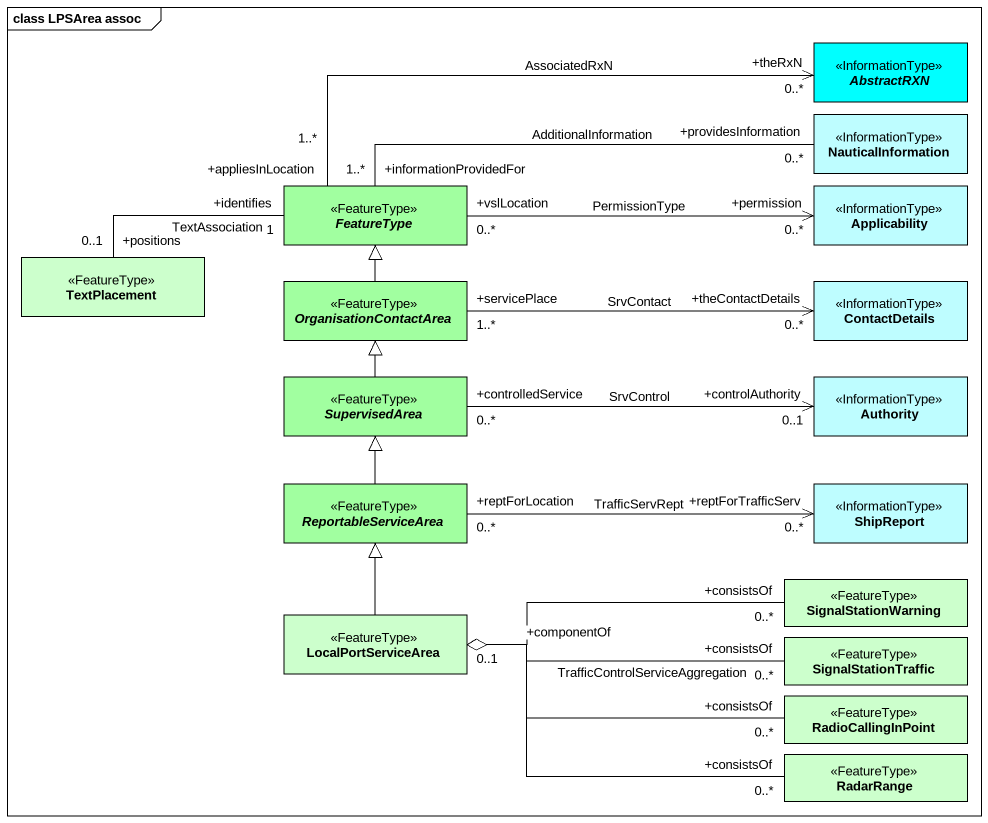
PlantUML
@startuml
mainframe class LPSArea assoc
hide circle
hide empty members
abstract class AbstractRXN <<InformationType>> #00FFFF
class NauticalInformation <<InformationType>> #BEFDFF
abstract class FeatureType <<FeatureType>> #A1FFA0
class Applicability <<InformationType>> #BEFDFF
class TextPlacement <<FeatureType>> #CCFFCC
abstract class OrganisationContactArea <<FeatureType>> #A1FFA0
class ContactDetails <<InformationType>> #BEFDFF
abstract class SupervisedArea <<FeatureType>> #A1FFA0
class Authority <<InformationType>> #BEFDFF
abstract class ReportableServiceArea <<FeatureType>> #A1FFA0
class ShipReport <<InformationType>> #BEFDFF
class SignalStationWarning <<FeatureType>> #CCFFCC
class LocalPortServiceArea <<FeatureType>> #CCFFCC
class SignalStationTraffic <<FeatureType>> #CCFFCC
class RadioCallingInPoint <<FeatureType>> #CCFFCC
class RadarRange <<FeatureType>> #CCFFCC
FeatureType "+appliesInLocation\n1..*" -right-> "+theRxN\n0..*" AbstractRXN : AssociatedRxN
FeatureType "+informationProvidedFor\n1..*" -right- "+providesInformation\n0..*" NauticalInformation : AdditionalInformation
FeatureType "+vslLocation\n0..*" -right-> "+permission\n0..*" Applicability : PermissionType
FeatureType "+identifies\n1" -left- "+positions\n0..1" TextPlacement : TextAssociation
OrganisationContactArea -up-|> FeatureType
OrganisationContactArea "+servicePlace\n1..*" -right-> "+theContactDetails\n0..*" ContactDetails : SrvContact
SupervisedArea -up-|> OrganisationContactArea
SupervisedArea "+controlledService\n0..*" -right-> "+controlAuthority\n0..1" Authority : SrvControl
ReportableServiceArea -up-|> SupervisedArea
ReportableServiceArea "+reptForLocation\n0..*" -right-> "+reptForTrafficServ\n0..*" ShipReport : TrafficServRept
SignalStationWarning "+consistsOf\n0..*" -left-o LocalPortServiceArea
LocalPortServiceArea -up-|> ReportableServiceArea
SignalStationTraffic "+consistsOf\n0..*" -left-o "+componentOf\n0..1" LocalPortServiceArea : TrafficControlServiceAggregation
RadioCallingInPoint "+consistsOf\n0..*" -left-o LocalPortServiceArea
RadarRange "+consistsOf\n0..*" -left-o LocalPortServiceArea
@enduml
